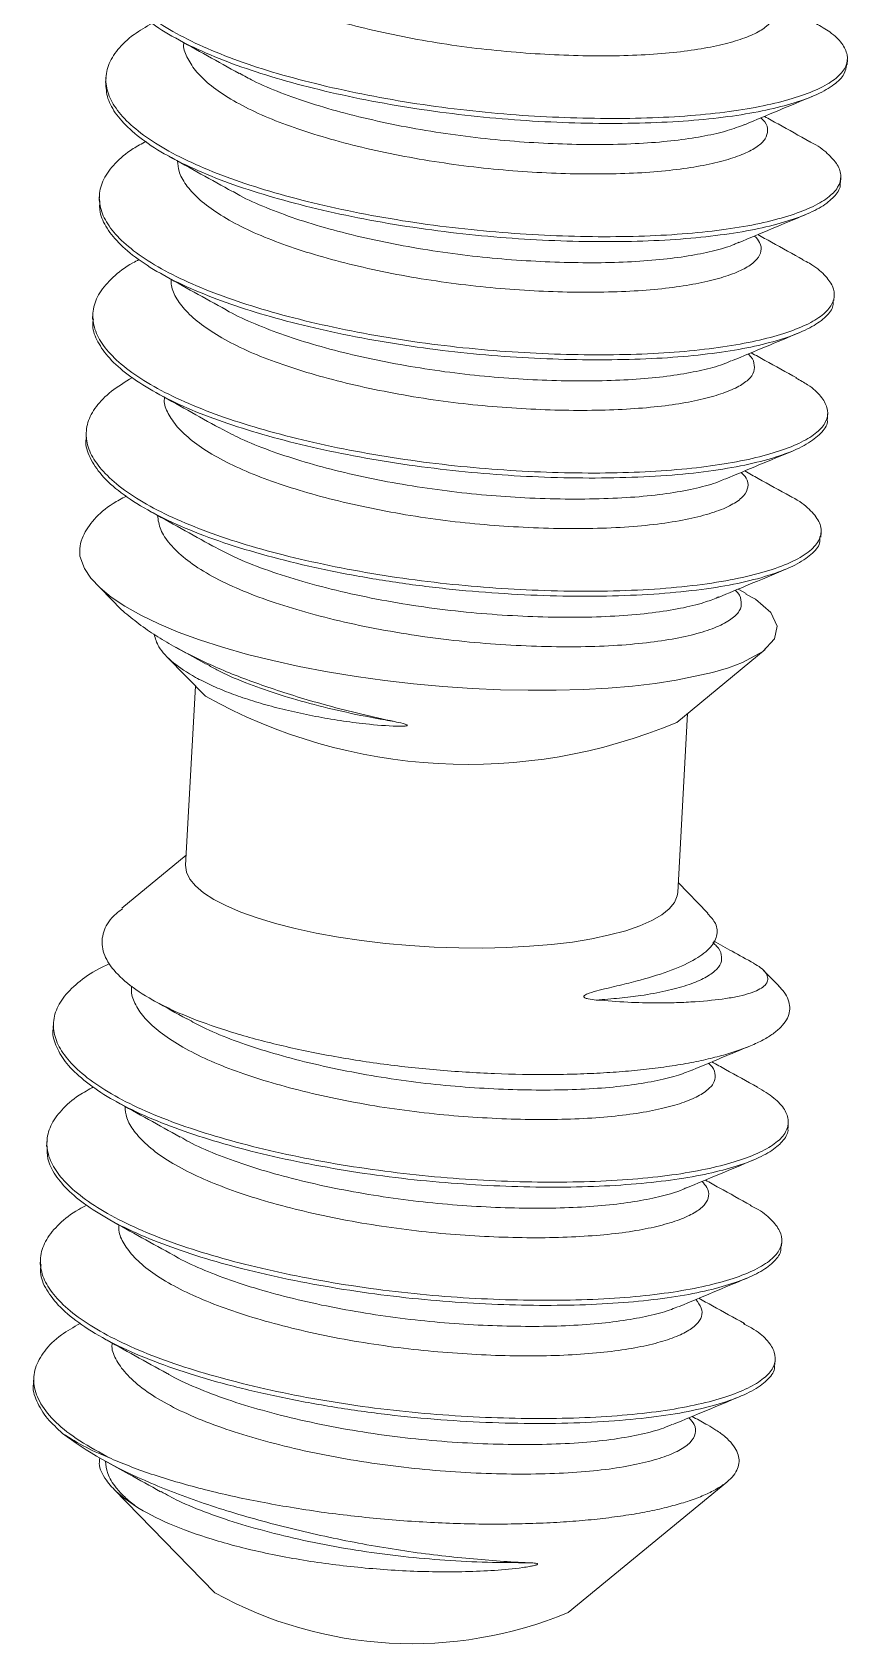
# Model space of a CAD drawing. Header units: millimetres. Extents: x -2.9 to 4.3, y -0.5 to 26.1.
# Drawn here: x -2.92 to 3.7, y -0.45 to 12.63 of the extents above; entities that cross this region are included whole.
import ezdxf

# ---------------------------------------------------------------- set-up
doc = ezdxf.new("R2010")
doc.units = ezdxf.units.MM

msp = doc.modelspace()

# ---------------------------------------------------------------- linework, layer by layer
at = {"color": 7, "linetype": 'Continuous', "lineweight": 15}
for p, q in [((3.691, 12.373), (3.693, 12.413)), ((-2.324, 12.266), (-2.327, 12.225)), ((3.637, 11.413), (3.64, 11.454)), ((-2.378, 11.306), (-2.38, 11.266)), ((2.812, 10.928), (2.803, 10.924)), ((3.584, 10.454), (3.587, 10.494)), ((-2.431, 10.346), (-2.433, 10.306)), ((3.531, 9.494), (3.533, 9.534)), ((-2.484, 9.387), (-2.486, 9.346)), ((3.478, 8.534), (3.48, 8.575)), ((-2.402, 8.152), (-2.253, 7.999)), ((2.65, 8.048), (2.642, 8.045)), ((2.872, 8.075), (2.807, 8.111)), ((-1.758, 7.639), (-1.51, 7.501)), ((2.309, 7.029), (3.027, 7.621)), ((-1.83, 7.563), (-1.517, 7.242)), ((-1.597, 7.324), (-1.678, 5.869)), ((2.316, 5.647), (2.397, 7.102)), ((-1.673, 5.95), (-2.195, 5.52)), ((2.562, 5.48), (2.321, 5.728)), ((3.136, 4.89), (3.013, 5.016)), ((-2.75, 4.588), (-2.752, 4.548)), ((3.212, 3.736), (3.214, 3.776)), ((-2.803, 3.628), (-2.806, 3.588)), ((2.385, 3.25), (2.378, 3.246)), ((3.159, 2.776), (3.161, 2.816)), ((-2.857, 2.669), (-2.859, 2.628)), ((3.105, 1.816), (3.108, 1.857)), ((-2.91, 1.709), (-2.912, 1.669)), ((-2.261, 0.804), (-1.441, -0.039)), ((1.428, -0.198), (2.715, 0.861))]:
    msp.add_line(p, q, dxfattribs=at)
at = {"color": 7, "linetype": 'Continuous', "lineweight": 15, "flags": 128}
for points in [[(2.87, 8.071), (2.948, 8.029), (3.071, 7.923), (3.124, 7.812), (3.103, 7.707), (3.007, 7.606), (2.841, 7.515), (2.728, 7.473), (2.599, 7.434), (2.304, 7.371), (2.132, 7.345), (1.948, 7.324), (1.753, 7.308), (1.548, 7.297), (1.329, 7.291), (1.102, 7.291), (0.877, 7.295), (0.648, 7.305), (0.411, 7.321), (0.173, 7.343), (-0.062, 7.37), (-0.293, 7.402), (-0.527, 7.44), (-0.755, 7.484), (-0.97, 7.531), (-1.176, 7.582), (-1.378, 7.639), (-1.566, 7.699), (-1.738, 7.763), (-1.896, 7.829), (-2.042, 7.9), (-2.171, 7.973), (-2.281, 8.047), (-2.372, 8.123), (-2.446, 8.201), (-2.499, 8.28), (-2.536, 8.379), (-2.536, 8.379)], [(2.316, 5.647), (2.312, 5.621), (2.29, 5.567), (2.247, 5.515), (2.186, 5.466), (2.106, 5.42), (2.008, 5.377), (1.894, 5.338), (1.763, 5.303), (1.619, 5.272), (1.461, 5.246), (1.293, 5.226), (1.114, 5.211), (0.928, 5.201), (0.735, 5.196), (0.539, 5.198), (0.34, 5.205), (0.141, 5.217), (-0.056, 5.235), (-0.25, 5.258), (-0.437, 5.286), (-0.618, 5.318), (-0.789, 5.355), (-0.949, 5.396), (-1.096, 5.441), (-1.229, 5.489), (-1.347, 5.539), (-1.448, 5.592), (-1.532, 5.646), (-1.598, 5.701), (-1.644, 5.757), (-1.671, 5.813), (-1.678, 5.869), (-1.678, 5.869)]]:
    msp.add_lwpolyline(points, dxfattribs=at)
at = {"color": 7, "linetype": 'Continuous', "lineweight": 15}
for centre, radius, start, end in [((0.614, 11.067), 4.379, 240.8824, 292.7699), ((-1.554, 2.931), 2.016, 236.1822, 248.7918), ((0.158, 2.847), 3.299, 241.0096, 292.6427)]:
    msp.add_arc(centre, radius, start, end, dxfattribs=at)
for points, knots in [([(3.437, 12.705), (3.477, 12.682), (3.57, 12.629), (3.655, 12.543), (3.7, 12.449), (3.689, 12.358), (3.623, 12.271), (3.502, 12.19), (3.329, 12.118), (3.111, 12.055), (2.849, 12.003), (2.546, 11.965), (2.206, 11.94), (1.837, 11.931), (1.452, 11.937), (1.055, 11.956), (0.652, 11.992), (0.247, 12.043), (-0.153, 12.111), (-0.536, 12.192), (-0.892, 12.284), (-1.217, 12.386), (-1.508, 12.5), (-1.76, 12.623), (-1.968, 12.753), (-2.124, 12.887), (-2.227, 13.021), (-2.276, 13.154), (-2.271, 13.287), (-2.211, 13.418), (-2.091, 13.542), (-1.984, 13.625), (-1.905, 13.663), (-1.898, 13.666)], [0, 0, 0, 0, 0.025244, 0.058478, 0.091368, 0.124857, 0.158718, 0.192636, 0.22629, 0.259377, 0.292369, 0.325964, 0.359865, 0.393753, 0.42731, 0.460257, 0.493399, 0.527086, 0.561011, 0.594854, 0.628301, 0.66117, 0.694454, 0.728219, 0.762153, 0.795937, 0.829259, 0.862119, 0.895531, 0.929359, 0.963288, 0.996999, 1, 1, 1, 1]), ([(3.688, 12.373), (3.683, 12.346), (3.674, 12.289), (3.591, 12.207), (3.456, 12.128), (3.27, 12.059), (3.039, 11.999), (2.765, 11.951), (2.451, 11.916), (2.102, 11.896), (1.727, 11.891), (1.338, 11.9), (0.94, 11.924), (0.536, 11.964), (0.13, 12.02), (-0.266, 12.092), (-0.642, 12.176), (-0.989, 12.272), (-1.305, 12.377), (-1.585, 12.493), (-1.826, 12.618), (-2.02, 12.75), (-2.162, 12.885), (-2.246, 13.018), (-2.281, 13.118), (-2.27, 13.173), (-2.268, 13.185)], [0, 0, 0, 0, 0.038126, 0.081856, 0.125542, 0.168775, 0.211222, 0.254022, 0.297498, 0.341253, 0.384876, 0.42796, 0.470335, 0.513312, 0.556882, 0.600644, 0.644184, 0.687102, 0.729493, 0.772629, 0.816276, 0.860024, 0.903464, 0.946199, 0.988691, 1, 1, 1, 1]), ([(3.388, 11.745), (3.39, 11.744), (3.455, 11.714), (3.535, 11.65), (3.621, 11.557), (3.649, 11.464), (3.623, 11.373), (3.541, 11.288), (3.405, 11.209), (3.219, 11.14), (2.988, 11.079), (2.714, 11.031), (2.4, 10.997), (2.051, 10.976), (1.676, 10.971), (1.287, 10.981), (0.889, 11.005), (0.485, 11.045), (0.079, 11.101), (-0.317, 11.173), (-0.693, 11.257), (-1.04, 11.353), (-1.356, 11.458), (-1.636, 11.574), (-1.877, 11.699), (-2.071, 11.831), (-2.212, 11.965), (-2.3, 12.099), (-2.334, 12.232), (-2.313, 12.364), (-2.236, 12.493), (-2.116, 12.61), (-2, 12.677), (-1.948, 12.708)], [0, 0, 0, 0, 0.0010873, 0.0347007, 0.0677271, 0.1007534, 0.1343668, 0.1682645, 0.2021277, 0.2356397, 0.2685431, 0.3017196, 0.3354204, 0.3693377, 0.4031518, 0.4365487, 0.4693963, 0.5027101, 0.536484, 0.5704062, 0.6041566, 0.637425, 0.670284, 0.7037219, 0.7375544, 0.7714667, 0.8051391, 0.8382657, 0.8712036, 0.9047519, 0.9386285, 0.9725161, 1, 1, 1, 1]), ([(-1.761, 12.587), (-1.674, 12.538), (-1.5, 12.442), (-1.329, 12.347), (-1.244, 12.299)], [0, 0, 0, 0, 0.500194, 1, 1, 1, 1]), ([(3.634, 11.413), (3.635, 11.408), (3.641, 11.372), (3.6, 11.308), (3.506, 11.224), (3.355, 11.148), (3.156, 11.081), (2.912, 11.024), (2.627, 10.98), (2.302, 10.949), (1.945, 10.933), (1.565, 10.932), (1.173, 10.946), (0.773, 10.974), (0.368, 11.019), (-0.036, 11.079), (-0.428, 11.155), (-0.796, 11.243), (-1.135, 11.341), (-1.441, 11.449), (-1.711, 11.568), (-1.939, 11.695), (-2.119, 11.828), (-2.244, 11.963), (-2.319, 12.095), (-2.324, 12.182), (-2.326, 12.225)], [0, 0, 0, 0, 0.006941, 0.050449, 0.094208, 0.137807, 0.180841, 0.223212, 0.266241, 0.309837, 0.353597, 0.397108, 0.43997, 0.482384, 0.525568, 0.569234, 0.612975, 0.656379, 0.699053, 0.741596, 0.784916, 0.828634, 0.872337, 0.915616, 0.958108, 1, 1, 1, 1]), ([(2.86, 11.883), (2.952, 11.922), (3.137, 11.999), (3.318, 12.075), (3.408, 12.113)], [0, 0, 0, 0, 0.499746, 1, 1, 1, 1]), ([(3.389, 11.745), (3.303, 11.793), (3.181, 11.86), (3.057, 11.93), (3.02, 11.95)], [0, 0, 0, 0, 0.702376, 1, 1, 1, 1]), ([(3.33, 10.785), (3.349, 10.776), (3.427, 10.737), (3.511, 10.665), (3.581, 10.571), (3.594, 10.478), (3.552, 10.389), (3.455, 10.305), (3.304, 10.229), (3.105, 10.162), (2.861, 10.105), (2.576, 10.061), (2.251, 10.03), (1.894, 10.014), (1.514, 10.013), (1.122, 10.027), (0.722, 10.055), (0.317, 10.099), (-0.087, 10.16), (-0.479, 10.236), (-0.847, 10.323), (-1.186, 10.422), (-1.492, 10.53), (-1.762, 10.649), (-1.99, 10.776), (-2.169, 10.909), (-2.295, 11.043), (-2.368, 11.177), (-2.387, 11.31), (-2.351, 11.442), (-2.257, 11.569), (-2.139, 11.672), (-2.035, 11.728), (-1.999, 11.747)], [0, 0, 0, 0, 0.01063, 0.044111, 0.076993, 0.110218, 0.143947, 0.177871, 0.21167, 0.245032, 0.277879, 0.311237, 0.345035, 0.378959, 0.41269, 0.445919, 0.478799, 0.512277, 0.546129, 0.580038, 0.613687, 0.64677, 0.67975, 0.713334, 0.747225, 0.781106, 0.814658, 0.847599, 0.880729, 0.914406, 0.948322, 0.982158, 1, 1, 1, 1]), ([(-1.815, 11.627), (-1.727, 11.579), (-1.553, 11.482), (-1.382, 11.387), (-1.297, 11.34)], [0, 0, 0, 0, 0.500198, 1, 1, 1, 1]), ([(3.577, 10.454), (3.578, 10.44), (3.581, 10.396), (3.526, 10.324), (3.415, 10.242), (3.25, 10.168), (3.038, 10.104), (2.783, 10.05), (2.486, 10.01), (2.151, 9.983), (1.786, 9.972), (1.403, 9.975), (1.008, 9.992), (0.605, 10.025), (0.2, 10.074), (-0.202, 10.14), (-0.588, 10.219), (-0.948, 10.31), (-1.278, 10.41), (-1.574, 10.522), (-1.833, 10.643), (-2.048, 10.773), (-2.213, 10.907), (-2.322, 11.041), (-2.379, 11.16), (-2.376, 11.235), (-2.374, 11.265)], [0, 0, 0, 0, 0.019186, 0.062806, 0.106562, 0.15004, 0.192845, 0.235289, 0.278518, 0.322202, 0.365932, 0.409299, 0.45191, 0.494511, 0.537871, 0.581599, 0.625286, 0.668522, 0.710973, 0.753767, 0.797241, 0.840995, 0.884619, 0.927707, 0.970083, 1, 1, 1, 1]), ([(2.807, 10.924), (2.899, 10.962), (3.084, 11.04), (3.265, 11.115), (3.355, 11.153)], [0, 0, 0, 0, 0.499751, 1, 1, 1, 1]), ([(3.335, 10.786), (3.25, 10.833), (3.128, 10.901), (3.003, 10.97), (2.966, 10.99)], [0, 0, 0, 0, 0.702577, 1, 1, 1, 1]), ([(3.276, 9.825), (3.309, 9.807), (3.398, 9.759), (3.483, 9.678), (3.537, 9.584), (3.535, 9.493), (3.477, 9.405), (3.364, 9.323), (3.199, 9.249), (2.987, 9.185), (2.732, 9.131), (2.435, 9.091), (2.1, 9.064), (1.735, 9.052), (1.352, 9.056), (0.957, 9.073), (0.554, 9.106), (0.149, 9.155), (-0.253, 9.22), (-0.639, 9.299), (-0.999, 9.39), (-1.329, 9.491), (-1.625, 9.602), (-1.884, 9.724), (-2.099, 9.854), (-2.264, 9.987), (-2.374, 10.122), (-2.432, 10.255), (-2.435, 10.387), (-2.384, 10.519), (-2.273, 10.644), (-2.161, 10.734), (-2.073, 10.778), (-2.056, 10.787)], [0, 0, 0, 0, 0.020159, 0.053489, 0.086348, 0.119755, 0.15358, 0.187511, 0.221226, 0.254419, 0.287333, 0.320855, 0.35473, 0.388641, 0.422269, 0.455312, 0.488347, 0.521971, 0.555881, 0.589758, 0.623285, 0.656204, 0.689389, 0.7231, 0.75703, 0.790859, 0.824272, 0.857132, 0.890455, 0.92424, 0.958175, 0.99194, 1, 1, 1, 1]), ([(-1.868, 10.668), (-1.781, 10.619), (-1.607, 10.522), (-1.436, 10.427), (-1.35, 10.38)], [0, 0, 0, 0, 0.5002, 1, 1, 1, 1]), ([(3.528, 9.494), (3.529, 9.49), (3.537, 9.453), (3.492, 9.386), (3.389, 9.297), (3.22, 9.217), (2.998, 9.147), (2.726, 9.09), (2.407, 9.047), (2.046, 9.021), (1.652, 9.011), (1.248, 9.018), (0.841, 9.04), (0.438, 9.078), (0.032, 9.132), (-0.366, 9.201), (-0.746, 9.284), (-1.098, 9.378), (-1.418, 9.481), (-1.705, 9.595), (-1.952, 9.72), (-2.153, 9.851), (-2.303, 9.985), (-2.396, 10.119), (-2.438, 10.226), (-2.429, 10.287), (-2.426, 10.306)], [0, 0, 0, 0, 0.005426, 0.051828, 0.098502, 0.144947, 0.190677, 0.235951, 0.282091, 0.328711, 0.375314, 0.421404, 0.463823, 0.506678, 0.550186, 0.593948, 0.63755, 0.68059, 0.722963, 0.765991, 0.809587, 0.853349, 0.896865, 0.939734, 0.982147, 1, 1, 1, 1]), ([(2.753, 9.964), (2.846, 10.003), (3.03, 10.08), (3.211, 10.155), (3.302, 10.193)], [0, 0, 0, 0, 0.49975, 1, 1, 1, 1]), ([(3.282, 9.826), (3.196, 9.874), (3.075, 9.941), (2.95, 10.01), (2.913, 10.031)], [0, 0, 0, 0, 0.702711, 1, 1, 1, 1]), ([(3.226, 8.866), (3.232, 8.864), (3.304, 8.83), (3.388, 8.761), (3.472, 8.661), (3.489, 8.562), (3.445, 8.467), (3.337, 8.378), (3.169, 8.297), (2.947, 8.228), (2.675, 8.17), (2.356, 8.128), (1.995, 8.101), (1.601, 8.092), (1.197, 8.099), (0.79, 8.121), (0.387, 8.159), (-0.019, 8.212), (-0.417, 8.282), (-0.797, 8.364), (-1.149, 8.458), (-1.469, 8.562), (-1.756, 8.676), (-2.003, 8.8), (-2.204, 8.931), (-2.354, 9.066), (-2.449, 9.2), (-2.492, 9.332), (-2.48, 9.465), (-2.411, 9.595), (-2.292, 9.718), (-2.17, 9.793), (-2.11, 9.829)], [0, 0, 0, 0, 0.002825, 0.038632, 0.073762, 0.109142, 0.145107, 0.181282, 0.217279, 0.252722, 0.287813, 0.323574, 0.359707, 0.395826, 0.431549, 0.464426, 0.497642, 0.531362, 0.56528, 0.599075, 0.632433, 0.665275, 0.698623, 0.732413, 0.766331, 0.800058, 0.833284, 0.866157, 0.899625, 0.93347, 0.967374, 1, 1, 1, 1]), ([(-1.921, 9.708), (-1.834, 9.66), (-1.66, 9.563), (-1.489, 9.468), (-1.403, 9.42)], [0, 0, 0, 0, 0.500201, 1, 1, 1, 1]), ([(3.47, 8.535), (3.471, 8.518), (3.472, 8.468), (3.406, 8.391), (3.277, 8.305), (3.086, 8.229), (2.845, 8.163), (2.554, 8.112), (2.217, 8.075), (1.842, 8.055), (1.44, 8.052), (1.022, 8.066), (0.594, 8.096), (0.161, 8.145), (-0.268, 8.212), (-0.682, 8.296), (-1.066, 8.393), (-1.416, 8.501), (-1.727, 8.622), (-1.995, 8.753), (-2.21, 8.893), (-2.368, 9.036), (-2.459, 9.179), (-2.496, 9.282), (-2.484, 9.337), (-2.482, 9.346)], [0, 0, 0, 0, 0.023459, 0.070029, 0.116676, 0.162901, 0.208255, 0.253872, 0.300259, 0.346935, 0.393398, 0.439163, 0.484424, 0.530542, 0.577156, 0.62377, 0.669888, 0.715149, 0.760913, 0.807377, 0.854052, 0.90044, 0.946057, 0.991411, 1, 1, 1, 1]), ([(2.7, 9.004), (2.792, 9.043), (2.977, 9.12), (3.158, 9.196), (3.248, 9.233)], [0, 0, 0, 0, 0.499756, 1, 1, 1, 1]), ([(3.228, 8.867), (3.143, 8.914), (3.021, 8.981), (2.897, 9.051), (2.86, 9.071)], [0, 0, 0, 0, 0.70328, 1, 1, 1, 1]), ([(-2.536, 8.379), (-2.537, 8.406), (-2.538, 8.461), (-2.507, 8.562), (-2.427, 8.679), (-2.306, 8.789), (-2.196, 8.847), (-2.159, 8.867)], [0, 0, 0, 0, 0.155643, 0.312652, 0.587176, 0.86125, 1, 1, 1, 1]), ([(-1.975, 8.748), (-1.888, 8.7), (-1.713, 8.603), (-1.542, 8.508), (-1.457, 8.46)], [0, 0, 0, 0, 0.500205, 1, 1, 1, 1]), ([(2.646, 8.044), (2.727, 8.078), (2.911, 8.155), (3.093, 8.231), (3.195, 8.274)], [0, 0, 0, 0, 0.437614, 1, 1, 1, 1]), ([(-2.252, 7.999), (-2.248, 7.994), (-2.213, 7.955), (-2.126, 7.881), (-1.996, 7.783), (-1.852, 7.691), (-1.699, 7.605), (-1.53, 7.521), (-1.349, 7.441), (-1.159, 7.367), (-0.958, 7.297), (-0.747, 7.229), (-0.512, 7.162), (-0.257, 7.096), (-0.075, 7.056), (0.017, 7.036)], [0, 0, 0, 0, 0.012859, 0.100643, 0.188426, 0.26542, 0.342414, 0.421675, 0.500935, 0.577475, 0.654, 0.733142, 0.812285, 0.905529, 1, 1, 1, 1]), ([(0.017, 7.036), (0.041, 7.031), (0.07, 7.025), (0.102, 7.016), (0.112, 7.012), (0.117, 7.009), (0.119, 7.008), (0.12, 7.006), (0.12, 7.005), (0.119, 7.003), (0.113, 7.001), (0.088, 6.998), (-0.025, 6.999), (-0.202, 7.014), (-0.424, 7.043), (-0.626, 7.078), (-0.821, 7.119), (-1.005, 7.165), (-1.175, 7.216), (-1.331, 7.271), (-1.473, 7.331), (-1.633, 7.411), (-1.787, 7.514), (-1.902, 7.633), (-1.924, 7.711), (-1.934, 7.745)], [0, 0, 0, 0, 0.021104, 0.02636, 0.029789, 0.031027, 0.032275, 0.033023, 0.033774, 0.034635, 0.03606, 0.040386, 0.060086, 0.138231, 0.202787, 0.267333, 0.333852, 0.400367, 0.464989, 0.52961, 0.596499, 0.663386, 0.781455, 0.903008, 1, 1, 1, 1]), ([(-2.191, 5.515), (-2.216, 5.497), (-2.294, 5.438), (-2.34, 5.35), (-2.359, 5.26), (-2.352, 5.167), (-2.297, 5.051), (-2.161, 4.91), (-1.989, 4.796), (-1.817, 4.707), (-1.625, 4.622), (-1.348, 4.523), (-0.97, 4.418), (-0.62, 4.342), (-0.327, 4.291), (-0.1, 4.257), (0.129, 4.229), (0.361, 4.206), (0.596, 4.189), (0.905, 4.173), (1.21, 4.168), (1.501, 4.173), (1.715, 4.183), (1.919, 4.197), (2.113, 4.218), (2.297, 4.243), (2.468, 4.274), (2.621, 4.309), (2.759, 4.348), (2.882, 4.391), (2.988, 4.438), (3.075, 4.488), (3.143, 4.542), (3.193, 4.598), (3.221, 4.656), (3.229, 4.716), (3.216, 4.777), (3.186, 4.835), (3.151, 4.872), (3.135, 4.889)], [0, 0, 0, 0, 0.019326, 0.06101, 0.082477, 0.103943, 0.145622, 0.188443, 0.231269, 0.25332, 0.275371, 0.318316, 0.362473, 0.406093, 0.428538, 0.450982, 0.473104, 0.495226, 0.517988, 0.54075, 0.585179, 0.608027, 0.630875, 0.653628, 0.676381, 0.699795, 0.723208, 0.745958, 0.768709, 0.792089, 0.815469, 0.838743, 0.862016, 0.885959, 0.909902, 0.933286, 0.956669, 0.980718, 1, 1, 1, 1]), ([(1.654, 4.775), (1.632, 4.777), (1.606, 4.78), (1.575, 4.788), (1.564, 4.792), (1.558, 4.796), (1.555, 4.799), (1.554, 4.801), (1.554, 4.804), (1.555, 4.807), (1.562, 4.815), (1.596, 4.832), (1.687, 4.857), (1.824, 4.889), (2.026, 4.939), (2.248, 5.006), (2.448, 5.094), (2.583, 5.191), (2.642, 5.292), (2.638, 5.389), (2.584, 5.45), (2.559, 5.477)], [0, 0, 0, 0, 0.0230988, 0.0285556, 0.0329159, 0.0346644, 0.0355733, 0.036491, 0.0372809, 0.0384572, 0.040764, 0.0495841, 0.0845054, 0.1540941, 0.2240034, 0.358475, 0.4969366, 0.6295374, 0.7662267, 0.8948802, 1, 1, 1, 1]), ([(2.933, 5.074), (2.875, 5.106), (2.767, 5.165), (2.658, 5.226), (2.608, 5.254)], [0, 0, 0, 0, 0.540948, 1, 1, 1, 1]), ([(2.962, 4.067), (3.01, 4.038), (3.108, 3.979), (3.19, 3.886), (3.223, 3.793), (3.201, 3.702), (3.123, 3.616), (2.991, 3.537), (2.808, 3.467), (2.581, 3.406), (2.31, 3.357), (1.998, 3.321), (1.652, 3.3), (1.279, 3.294), (0.891, 3.302), (0.493, 3.325), (0.089, 3.364), (-0.317, 3.419), (-0.714, 3.489), (-1.092, 3.573), (-1.441, 3.668), (-1.759, 3.772), (-2.043, 3.887), (-2.287, 4.012), (-2.484, 4.143), (-2.629, 4.278), (-2.721, 4.412), (-2.759, 4.544), (-2.742, 4.677), (-2.67, 4.807), (-2.54, 4.93), (-2.413, 5.018), (-2.315, 5.061), (-2.295, 5.07)], [0, 0, 0, 0, 0.031814, 0.064481, 0.097047, 0.130209, 0.163674, 0.197128, 0.230258, 0.262786, 0.2955, 0.328753, 0.362242, 0.395653, 0.428674, 0.461124, 0.493977, 0.527307, 0.560807, 0.59416, 0.627058, 0.659497, 0.692477, 0.72587, 0.759365, 0.792645, 0.825409, 0.857902, 0.890996, 0.924437, 0.957913, 0.991107, 1, 1, 1, 1]), ([(2.932, 5.073), (2.953, 5.061), (2.994, 5.037), (3.031, 4.999), (3.05, 4.96), (3.047, 4.922), (3.021, 4.887), (2.973, 4.857), (2.906, 4.83), (2.818, 4.806), (2.679, 4.781), (2.508, 4.763), (2.31, 4.753), (2.129, 4.75), (1.913, 4.755), (1.74, 4.769), (1.654, 4.775)], [0, 0, 0, 0, 0.063367, 0.130182, 0.196997, 0.265902, 0.3348, 0.39862, 0.46244, 0.528355, 0.59427, 0.714627, 0.776648, 0.838656, 0.918696, 1, 1, 1, 1]), ([(-1.935, 4.769), (-1.932, 4.767), (-1.842, 4.718), (-1.754, 4.669), (-1.668, 4.621)], [0, 0, 0, 0, 0.032778, 1, 1, 1, 1]), ([(3.21, 3.736), (3.21, 3.733), (3.217, 3.699), (3.179, 3.637), (3.09, 3.552), (2.942, 3.476), (2.746, 3.408), (2.506, 3.35), (2.224, 3.305), (1.901, 3.273), (1.546, 3.256), (1.168, 3.254), (0.777, 3.267), (0.377, 3.294), (-0.028, 3.337), (-0.433, 3.397), (-0.826, 3.471), (-1.196, 3.558), (-1.537, 3.656), (-1.845, 3.763), (-2.118, 3.881), (-2.35, 4.008), (-2.532, 4.141), (-2.664, 4.275), (-2.735, 4.408), (-2.763, 4.5), (-2.752, 4.545), (-2.751, 4.548)], [0, 0, 0, 0, 0.003768, 0.047242, 0.090997, 0.134621, 0.17771, 0.220086, 0.263059, 0.306627, 0.35039, 0.393932, 0.436855, 0.479244, 0.522378, 0.566022, 0.609772, 0.653215, 0.695955, 0.738444, 0.78172, 0.825422, 0.86914, 0.912465, 0.955012, 0.997681, 1, 1, 1, 1]), ([(2.434, 4.206), (2.526, 4.244), (2.685, 4.311), (2.841, 4.376), (2.906, 4.403)], [0, 0, 0, 0, 0.581602, 1, 1, 1, 1]), ([(2.963, 4.068), (2.877, 4.115), (2.755, 4.183), (2.631, 4.252), (2.594, 4.273)], [0, 0, 0, 0, 0.703378, 1, 1, 1, 1]), ([(2.905, 3.108), (2.92, 3.1), (2.995, 3.063), (3.078, 2.994), (3.153, 2.9), (3.169, 2.807), (3.132, 2.718), (3.038, 2.633), (2.891, 2.556), (2.695, 2.489), (2.455, 2.431), (2.173, 2.386), (1.85, 2.354), (1.495, 2.337), (1.117, 2.335), (0.726, 2.347), (0.326, 2.374), (-0.079, 2.418), (-0.484, 2.477), (-0.876, 2.552), (-1.247, 2.639), (-1.588, 2.736), (-1.896, 2.844), (-2.169, 2.962), (-2.401, 3.089), (-2.584, 3.222), (-2.714, 3.356), (-2.79, 3.489), (-2.813, 3.622), (-2.781, 3.754), (-2.691, 3.882), (-2.573, 3.989), (-2.465, 4.047), (-2.425, 4.07)], [0, 0, 0, 0, 0.008182, 0.041698, 0.074605, 0.107779, 0.141479, 0.175397, 0.209214, 0.242615, 0.275464, 0.308775, 0.342549, 0.376472, 0.410226, 0.443498, 0.476357, 0.509793, 0.543626, 0.577539, 0.611215, 0.644347, 0.677283, 0.710829, 0.744706, 0.778596, 0.81218, 0.845161, 0.878237, 0.911881, 0.945787, 0.979638, 1, 1, 1, 1]), ([(-2.241, 3.95), (-2.153, 3.901), (-1.979, 3.805), (-1.808, 3.71), (-1.723, 3.662)], [0, 0, 0, 0, 0.5002003, 1, 1, 1, 1]), ([(3.152, 2.776), (3.153, 2.765), (3.157, 2.722), (3.106, 2.653), (3, 2.57), (2.838, 2.496), (2.63, 2.431), (2.377, 2.376), (2.083, 2.335), (1.751, 2.307), (1.388, 2.294), (1.005, 2.296), (0.611, 2.313), (0.209, 2.345), (-0.196, 2.393), (-0.598, 2.457), (-0.986, 2.535), (-1.348, 2.625), (-1.681, 2.725), (-1.979, 2.836), (-2.241, 2.957), (-2.46, 3.086), (-2.628, 3.219), (-2.742, 3.353), (-2.803, 3.476), (-2.802, 3.554), (-2.801, 3.588)], [0, 0, 0, 0, 0.015996, 0.059591, 0.10335, 0.146863, 0.18973, 0.232141, 0.275321, 0.318985, 0.362726, 0.406133, 0.448812, 0.49135, 0.534667, 0.578383, 0.622087, 0.66537, 0.707865, 0.750595, 0.794032, 0.83778, 0.881428, 0.924569, 0.96696, 1, 1, 1, 1]), ([(2.381, 3.246), (2.473, 3.285), (2.658, 3.362), (2.838, 3.437), (2.928, 3.475)], [0, 0, 0, 0, 0.49973, 1, 1, 1, 1]), ([(2.91, 3.108), (2.824, 3.156), (2.702, 3.223), (2.578, 3.292), (2.541, 3.313)], [0, 0, 0, 0, 0.702671, 1, 1, 1, 1]), ([(2.851, 2.147), (2.88, 2.132), (2.966, 2.086), (3.052, 2.008), (3.109, 1.914), (3.111, 1.822), (3.057, 1.734), (2.948, 1.651), (2.787, 1.577), (2.579, 1.512), (2.326, 1.457), (2.032, 1.416), (1.7, 1.388), (1.337, 1.375), (0.954, 1.377), (0.56, 1.394), (0.158, 1.425), (-0.247, 1.473), (-0.649, 1.537), (-1.037, 1.616), (-1.399, 1.706), (-1.732, 1.806), (-2.03, 1.916), (-2.292, 2.037), (-2.511, 2.166), (-2.679, 2.3), (-2.794, 2.434), (-2.855, 2.567), (-2.862, 2.7), (-2.815, 2.832), (-2.709, 2.958), (-2.595, 3.051), (-2.502, 3.098), (-2.48, 3.109)], [0, 0, 0, 0, 0.017576, 0.05095, 0.083808, 0.117172, 0.150978, 0.184913, 0.218656, 0.251898, 0.284786, 0.318271, 0.352131, 0.386051, 0.419712, 0.452809, 0.485795, 0.519386, 0.553287, 0.587178, 0.620742, 0.653697, 0.686833, 0.720516, 0.754442, 0.788289, 0.821744, 0.854617, 0.887896, 0.921658, 0.955594, 0.989383, 1, 1, 1, 1]), ([(-2.294, 2.99), (-2.206, 2.941), (-2.032, 2.844), (-1.86, 2.749), (-1.775, 2.702)], [0, 0, 0, 0, 0.500211, 1, 1, 1, 1]), ([(3.1, 1.816), (3.101, 1.809), (3.108, 1.768), (3.057, 1.697), (2.946, 1.609), (2.77, 1.53), (2.542, 1.462), (2.265, 1.406), (1.94, 1.366), (1.575, 1.341), (1.178, 1.333), (0.764, 1.343), (0.338, 1.368), (-0.094, 1.412), (-0.525, 1.475), (-0.944, 1.554), (-1.338, 1.648), (-1.697, 1.753), (-2.019, 1.87), (-2.3, 1.999), (-2.53, 2.137), (-2.704, 2.279), (-2.813, 2.422), (-2.863, 2.539), (-2.854, 2.606), (-2.851, 2.628)], [0, 0, 0, 0, 0.0109, 0.057363, 0.104039, 0.150427, 0.196044, 0.241398, 0.287623, 0.33427, 0.38084, 0.42684, 0.472058, 0.517959, 0.564487, 0.611151, 0.657451, 0.702912, 0.748407, 0.794728, 0.841396, 0.887911, 0.933782, 0.979005, 1, 1, 1, 1]), ([(2.328, 2.286), (2.42, 2.325), (2.605, 2.402), (2.786, 2.478), (2.876, 2.516)], [0, 0, 0, 0, 0.499754, 1, 1, 1, 1]), ([(2.857, 2.148), (2.771, 2.196), (2.649, 2.263), (2.524, 2.333), (2.487, 2.353)], [0, 0, 0, 0, 0.703268, 1, 1, 1, 1]), ([(-2.283, 1.051), (-2.372, 1.099), (-2.55, 1.194), (-2.738, 1.344), (-2.863, 1.495), (-2.917, 1.643), (-2.907, 1.787), (-2.831, 1.925), (-2.71, 2.048), (-2.588, 2.118), (-2.535, 2.149)], [0, 0, 0, 0, 0.1330734, 0.2659368, 0.397024, 0.5260936, 0.650556, 0.7765161, 0.9026372, 1, 1, 1, 1]), ([(-2.347, 2.03), (-2.26, 1.982), (-2.085, 1.885), (-1.915, 1.79), (-1.829, 1.743)], [0, 0, 0, 0, 0.5002, 1, 1, 1, 1]), ([(-2.676, 1.256), (-2.72, 1.296), (-2.815, 1.383), (-2.891, 1.518), (-2.924, 1.616), (-2.911, 1.665), (-2.91, 1.668)], [0, 0, 0, 0, 0.293206, 0.634923, 0.976374, 1, 1, 1, 1]), ([(2.275, 1.327), (2.367, 1.365), (2.552, 1.443), (2.732, 1.518), (2.822, 1.556)], [0, 0, 0, 0, 0.499731, 1, 1, 1, 1]), ([(-2.283, 1.051), (-2.228, 1.028), (-2.119, 0.982), (-1.933, 0.917), (-1.733, 0.855), (-1.52, 0.798), (-1.299, 0.745), (-1.068, 0.698), (-0.828, 0.655), (-0.583, 0.617), (-0.338, 0.586), (-0.093, 0.561), (0.155, 0.541), (0.402, 0.528), (0.643, 0.52), (0.88, 0.518), (1.112, 0.523), (1.334, 0.532), (1.542, 0.547), (1.737, 0.568), (1.921, 0.593), (2.091, 0.624), (2.245, 0.659), (2.382, 0.698), (2.504, 0.741), (2.605, 0.788), (2.687, 0.837), (2.749, 0.888), (2.791, 0.942), (2.814, 0.998), (2.816, 1.054), (2.799, 1.111), (2.762, 1.169), (2.705, 1.227), (2.637, 1.279), (2.582, 1.31), (2.558, 1.324)], [0, 0, 0, 0, 0.030478, 0.060957, 0.092326, 0.123694, 0.153988, 0.184282, 0.215496, 0.246709, 0.276387, 0.306065, 0.336605, 0.367145, 0.396829, 0.426512, 0.457106, 0.4877, 0.516627, 0.545554, 0.575325, 0.605095, 0.633974, 0.662852, 0.692599, 0.722346, 0.750717, 0.779087, 0.808301, 0.837514, 0.865591, 0.893668, 0.922571, 0.951472, 0.979286, 1, 1, 1, 1]), ([(2.558, 1.324), (2.554, 1.327), (2.513, 1.35), (2.471, 1.373), (2.434, 1.393)], [0, 0, 0, 0, 0.107628, 1, 1, 1, 1]), ([(1.105, 0.206), (0.956, 0.212), (0.797, 0.223), (0.459, 0.255), (0.28, 0.275), (-0.079, 0.328), (-0.264, 0.361), (-0.629, 0.436), (-0.809, 0.478), (-1.161, 0.572), (-1.335, 0.623), (-1.66, 0.732), (-1.814, 0.789), (-2.249, 0.976), (-2.491, 1.112), (-2.676, 1.256)], [0, 0, 0, 0, 0.125, 0.125, 0.25, 0.25, 0.375, 0.375, 0.5, 0.5, 0.625, 0.625, 0.75, 0.75, 1, 1, 1, 1]), ([(-2.374, 1.057), (-2.376, 1.042), (-2.386, 0.982), (-2.334, 0.886), (-2.235, 0.769), (-2.135, 0.7), (-2.084, 0.665)], [0, 0, 0, 0, 0.120745, 0.460303, 0.727481, 1, 1, 1, 1]), ([(-2.335, 1.034), (-2.269, 0.998), (-2.116, 0.913), (-1.967, 0.83), (-1.881, 0.782)], [0, 0, 0, 0, 0.428801, 1, 1, 1, 1]), ([(-2.084, 0.665), (-2.006, 0.615), (-1.913, 0.567), (-1.704, 0.476), (-1.589, 0.435), (-1.336, 0.357), (-1.199, 0.321), (-0.912, 0.259), (-0.762, 0.231), (-0.448, 0.185), (-0.29, 0.168), (0.031, 0.142), (0.195, 0.134), (0.516, 0.13), (0.675, 0.133), (0.906, 0.149), (0.982, 0.156), (1.077, 0.169), (1.096, 0.172), (1.125, 0.177), (1.134, 0.179), (1.154, 0.183), (1.164, 0.186), (1.178, 0.191), (1.181, 0.195), (1.178, 0.198), (1.175, 0.199), (1.166, 0.201), (1.159, 0.202), (1.137, 0.204), (1.122, 0.205), (1.105, 0.206)], [0, 0, 0, 0, 0.125, 0.125, 0.25, 0.25, 0.375, 0.375, 0.5, 0.5, 0.625, 0.625, 0.75, 0.75, 0.875, 0.875, 0.9375, 0.9375, 0.953125, 0.953125, 0.960938, 0.960938, 0.96875, 0.96875, 0.972656, 0.972656, 0.976563, 0.976563, 0.984375, 0.984375, 1, 1, 1, 1])]:
    msp.add_open_spline(points, degree=3, knots=knots, dxfattribs=at)
at = {"color": 8, "linetype": 'Continuous', "lineweight": 15}
for points, knots in [([(3.047, 12.899), (3.052, 12.894), (3.084, 12.866), (3.102, 12.814), (3.097, 12.746), (3.044, 12.681), (2.948, 12.621), (2.811, 12.568), (2.637, 12.522), (2.429, 12.485), (2.188, 12.458), (1.918, 12.443), (1.625, 12.44), (1.319, 12.449), (1.004, 12.469), (0.683, 12.501), (0.361, 12.546), (0.043, 12.604), (-0.262, 12.673), (-0.544, 12.751), (-0.803, 12.836), (-1.034, 12.93), (-1.235, 13.033), (-1.399, 13.141), (-1.524, 13.252), (-1.603, 13.363), (-1.64, 13.447), (-1.636, 13.495), (-1.635, 13.506)], [0, 0, 0, 0, 0.008337, 0.048396, 0.089186, 0.130431, 0.171745, 0.212737, 0.253036, 0.293219, 0.334138, 0.375431, 0.416709, 0.457583, 0.49771, 0.538076, 0.579108, 0.620431, 0.661654, 0.702392, 0.742425, 0.782965, 0.824091, 0.865426, 0.906577, 0.947163, 0.987184, 1, 1, 1, 1]), ([(2.992, 11.939), (3.003, 11.927), (3.038, 11.893), (3.052, 11.835), (3.033, 11.768), (2.968, 11.704), (2.86, 11.646), (2.712, 11.594), (2.529, 11.551), (2.311, 11.517), (2.061, 11.493), (1.784, 11.482), (1.486, 11.482), (1.177, 11.494), (0.86, 11.517), (0.539, 11.553), (0.217, 11.602), (-0.098, 11.663), (-0.397, 11.735), (-0.673, 11.815), (-0.924, 11.902), (-1.147, 11.999), (-1.338, 12.103), (-1.492, 12.212), (-1.605, 12.323), (-1.671, 12.434), (-1.699, 12.509), (-1.693, 12.547), (-1.692, 12.548)], [0, 0, 0, 0, 0.019305, 0.059528, 0.100467, 0.141754, 0.182999, 0.223815, 0.263887, 0.304293, 0.345339, 0.386651, 0.427835, 0.468511, 0.508515, 0.549088, 0.590224, 0.631541, 0.672648, 0.713166, 0.753184, 0.793909, 0.835117, 0.876422, 0.917433, 0.957778, 0.997893, 1, 1, 1, 1]), ([(2.859, 11.884), (2.815, 11.867), (2.725, 11.833), (2.541, 11.79), (2.325, 11.756), (2.075, 11.733), (1.797, 11.721), (1.5, 11.721), (1.19, 11.733), (0.874, 11.756), (0.552, 11.792), (0.23, 11.841), (-0.085, 11.902), (-0.384, 11.974), (-0.66, 12.054), (-0.91, 12.142), (-1.106, 12.224), (-1.203, 12.28), (-1.24, 12.3)], [0, 0, 0, 0, 0.061578, 0.12485, 0.188649, 0.253459, 0.318688, 0.383717, 0.447941, 0.511105, 0.575169, 0.640121, 0.705358, 0.770265, 0.834241, 0.897427, 0.96173, 1, 1, 1, 1]), ([(2.94, 10.979), (2.956, 10.962), (2.992, 10.92), (2.998, 10.856), (2.966, 10.789), (2.888, 10.727), (2.769, 10.671), (2.611, 10.622), (2.417, 10.58), (2.191, 10.549), (1.932, 10.529), (1.648, 10.521), (1.347, 10.524), (1.035, 10.539), (0.717, 10.566), (0.394, 10.606), (0.073, 10.658), (-0.238, 10.723), (-0.531, 10.797), (-0.8, 10.879), (-1.043, 10.969), (-1.258, 11.068), (-1.439, 11.174), (-1.581, 11.284), (-1.68, 11.395), (-1.737, 11.496), (-1.741, 11.56), (-1.743, 11.587)], [0, 0, 0, 0, 0.030817, 0.071293, 0.112384, 0.153714, 0.194891, 0.235533, 0.275547, 0.316185, 0.357361, 0.398691, 0.439785, 0.480264, 0.520318, 0.561103, 0.602344, 0.643657, 0.68465, 0.724951, 0.765127, 0.806042, 0.847331, 0.888608, 0.929483, 0.969611, 1, 1, 1, 1]), ([(2.803, 10.924), (2.794, 10.92), (2.746, 10.896), (2.622, 10.861), (2.431, 10.819), (2.204, 10.789), (1.946, 10.768), (1.662, 10.76), (1.36, 10.764), (1.048, 10.779), (0.73, 10.805), (0.408, 10.845), (0.087, 10.898), (-0.225, 10.962), (-0.517, 11.036), (-0.787, 11.118), (-1.028, 11.209), (-1.198, 11.283), (-1.275, 11.329), (-1.293, 11.34)], [0, 0, 0, 0, 0.01525, 0.079416, 0.142591, 0.206751, 0.271759, 0.337011, 0.401891, 0.465801, 0.529039, 0.59343, 0.658542, 0.723766, 0.788487, 0.852115, 0.915546, 0.980142, 1, 1, 1, 1]), ([(2.889, 10.02), (2.89, 10.019), (2.92, 9.995), (2.939, 9.946), (2.942, 9.877), (2.895, 9.811), (2.806, 9.751), (2.674, 9.696), (2.506, 9.649), (2.303, 9.611), (2.067, 9.583), (1.801, 9.566), (1.511, 9.561), (1.206, 9.568), (0.892, 9.586), (0.573, 9.616), (0.25, 9.659), (-0.069, 9.716), (-0.376, 9.783), (-0.662, 9.86), (-0.924, 9.944), (-1.16, 10.036), (-1.366, 10.138), (-1.536, 10.245), (-1.667, 10.356), (-1.753, 10.467), (-1.797, 10.557), (-1.795, 10.61), (-1.794, 10.627)], [0, 0, 0, 0, 0.002569, 0.04258, 0.08326, 0.124452, 0.165772, 0.20683, 0.247249, 0.287326, 0.328147, 0.3694, 0.410696, 0.451648, 0.491883, 0.532109, 0.573055, 0.614349, 0.655604, 0.696432, 0.736516, 0.776925, 0.817978, 0.859297, 0.900493, 0.94118, 0.981193, 1, 1, 1, 1]), ([(2.748, 9.965), (2.727, 9.955), (2.664, 9.927), (2.518, 9.889), (2.317, 9.85), (2.081, 9.822), (1.814, 9.805), (1.525, 9.8), (1.22, 9.807), (0.906, 9.825), (0.586, 9.855), (0.263, 9.899), (-0.056, 9.955), (-0.363, 10.022), (-0.649, 10.099), (-0.912, 10.183), (-1.144, 10.276), (-1.291, 10.343), (-1.349, 10.379), (-1.35, 10.38)], [0, 0, 0, 0, 0.03351, 0.097329, 0.16061, 0.225065, 0.290201, 0.355406, 0.420067, 0.483598, 0.547113, 0.611763, 0.676966, 0.742106, 0.806572, 0.869862, 0.933667, 0.998487, 1, 1, 1, 1]), ([(2.832, 9.059), (2.847, 9.044), (2.885, 9.004), (2.892, 8.939), (2.859, 8.868), (2.773, 8.802), (2.64, 8.742), (2.463, 8.692), (2.247, 8.65), (1.994, 8.621), (1.706, 8.604), (1.394, 8.601), (1.072, 8.612), (0.749, 8.633), (0.428, 8.667), (0.106, 8.714), (-0.211, 8.774), (-0.512, 8.844), (-0.792, 8.923), (-1.047, 9.009), (-1.274, 9.104), (-1.471, 9.208), (-1.631, 9.316), (-1.75, 9.427), (-1.823, 9.538), (-1.856, 9.618), (-1.85, 9.661), (-1.85, 9.668)], [0, 0, 0, 0, 0.026446, 0.069563, 0.113396, 0.157486, 0.201358, 0.244553, 0.287317, 0.3309, 0.374938, 0.418961, 0.462497, 0.502564, 0.543043, 0.584141, 0.62548, 0.666668, 0.707322, 0.747345, 0.787988, 0.82917, 0.870509, 0.911614, 0.952107, 0.992168, 1, 1, 1, 1]), ([(2.694, 9.005), (2.678, 8.997), (2.621, 8.97), (2.475, 8.931), (2.261, 8.889), (2.007, 8.86), (1.72, 8.844), (1.407, 8.841), (1.086, 8.851), (0.763, 8.873), (0.442, 8.907), (0.119, 8.954), (-0.197, 9.013), (-0.499, 9.083), (-0.779, 9.162), (-1.033, 9.249), (-1.244, 9.335), (-1.353, 9.395), (-1.4, 9.421)], [0, 0, 0, 0, 0.025717, 0.09391, 0.161423, 0.230229, 0.299754, 0.369253, 0.437985, 0.50124, 0.565146, 0.630028, 0.695291, 0.760315, 0.824498, 0.887683, 0.951847, 1, 1, 1, 1]), ([(2.783, 8.101), (2.784, 8.101), (2.815, 8.075), (2.834, 8.024), (2.834, 7.951), (2.778, 7.882), (2.673, 7.818), (2.523, 7.762), (2.33, 7.714), (2.1, 7.678), (1.832, 7.653), (1.534, 7.642), (1.214, 7.644), (0.882, 7.66), (0.541, 7.688), (0.198, 7.732), (-0.144, 7.79), (-0.472, 7.861), (-0.778, 7.943), (-1.056, 8.033), (-1.303, 8.133), (-1.516, 8.242), (-1.687, 8.358), (-1.811, 8.477), (-1.889, 8.595), (-1.901, 8.672), (-1.906, 8.71)], [0, 0, 0, 0, 0.001254, 0.043901, 0.087289, 0.131217, 0.175217, 0.218817, 0.261594, 0.30462, 0.348375, 0.392402, 0.436228, 0.479393, 0.522082, 0.565582, 0.609551, 0.65352, 0.69702, 0.739708, 0.782873, 0.8267, 0.870727, 0.914482, 0.957508, 1, 1, 1, 1]), ([(2.642, 8.045), (2.606, 8.03), (2.523, 7.997), (2.343, 7.954), (2.113, 7.917), (1.845, 7.893), (1.547, 7.881), (1.227, 7.884), (0.895, 7.899), (0.555, 7.927), (0.211, 7.971), (-0.131, 8.029), (-0.459, 8.1), (-0.765, 8.182), (-1.042, 8.272), (-1.276, 8.365), (-1.399, 8.432), (-1.454, 8.461)], [0, 0, 0, 0, 0.052428, 0.120061, 0.188089, 0.257269, 0.32688, 0.396173, 0.46442, 0.531915, 0.600691, 0.67021, 0.739729, 0.808506, 0.876, 0.944248, 1, 1, 1, 1]), ([(0.017, 7.036), (-0.008, 7.04), (-0.141, 7.063), (-0.375, 7.109), (-0.672, 7.182), (-0.947, 7.262), (-1.2, 7.353), (-1.389, 7.433), (-1.478, 7.486), (-1.505, 7.502)], [0, 0, 0, 0, 0.042112, 0.218328, 0.393518, 0.566071, 0.736867, 0.922451, 1, 1, 1, 1]), ([(2.6, 5.241), (2.611, 5.231), (2.651, 5.199), (2.676, 5.142), (2.673, 5.073), (2.623, 5.008), (2.531, 4.948), (2.396, 4.894), (2.225, 4.847), (2.038, 4.813), (1.846, 4.789), (1.718, 4.78), (1.654, 4.775)], [0, 0, 0, 0, 0.045945, 0.156565, 0.269139, 0.383046, 0.497223, 0.61059, 0.722113, 0.832998, 0.916122, 1, 1, 1, 1]), ([(2.567, 4.261), (2.577, 4.252), (2.611, 4.219), (2.626, 4.162), (2.611, 4.095), (2.548, 4.031), (2.443, 3.972), (2.299, 3.92), (2.118, 3.876), (1.902, 3.841), (1.655, 3.817), (1.379, 3.804), (1.083, 3.804), (0.774, 3.815), (0.458, 3.837), (0.137, 3.872), (-0.185, 3.92), (-0.501, 3.981), (-0.802, 4.052), (-1.079, 4.131), (-1.332, 4.218), (-1.557, 4.314), (-1.751, 4.418), (-1.908, 4.527), (-2.024, 4.638), (-2.094, 4.748), (-2.124, 4.832), (-2.116, 4.878), (-2.115, 4.888)], [0, 0, 0, 0, 0.016309, 0.056216, 0.096856, 0.137869, 0.17887, 0.219471, 0.259331, 0.299421, 0.340173, 0.381216, 0.422162, 0.46263, 0.502394, 0.542656, 0.583503, 0.624558, 0.665433, 0.70575, 0.745501, 0.785918, 0.826842, 0.867892, 0.908678, 0.948828, 0.988647, 1, 1, 1, 1]), ([(2.432, 4.206), (2.392, 4.19), (2.307, 4.157), (2.13, 4.115), (1.916, 4.08), (1.668, 4.056), (1.393, 4.044), (1.096, 4.043), (0.788, 4.054), (0.471, 4.076), (0.15, 4.111), (-0.172, 4.16), (-0.488, 4.22), (-0.788, 4.291), (-1.066, 4.37), (-1.318, 4.457), (-1.521, 4.542), (-1.624, 4.599), (-1.665, 4.622)], [0, 0, 0, 0, 0.056674, 0.120053, 0.183797, 0.248594, 0.313855, 0.378961, 0.443306, 0.506533, 0.57055, 0.635499, 0.700778, 0.765771, 0.829876, 0.893081, 0.957347, 1, 1, 1, 1]), ([(2.514, 3.302), (2.528, 3.285), (2.564, 3.246), (2.573, 3.183), (2.544, 3.116), (2.47, 3.054), (2.353, 2.997), (2.198, 2.947), (2.007, 2.905), (1.783, 2.873), (1.526, 2.853), (1.244, 2.843), (0.944, 2.846), (0.632, 2.86), (0.314, 2.886), (-0.008, 2.925), (-0.329, 2.976), (-0.641, 3.04), (-0.936, 3.113), (-1.207, 3.195), (-1.452, 3.284), (-1.669, 3.383), (-1.853, 3.488), (-1.998, 3.598), (-2.1, 3.709), (-2.161, 3.813), (-2.167, 3.88), (-2.169, 3.91)], [0, 0, 0, 0, 0.027759, 0.068171, 0.109227, 0.150549, 0.191747, 0.232438, 0.272454, 0.313035, 0.35418, 0.395509, 0.43663, 0.477164, 0.517192, 0.557925, 0.599142, 0.640459, 0.681485, 0.721846, 0.761968, 0.802837, 0.844109, 0.885396, 0.92631, 0.966487, 1, 1, 1, 1]), ([(2.378, 3.246), (2.372, 3.243), (2.328, 3.221), (2.209, 3.187), (2.021, 3.145), (1.796, 3.113), (1.54, 3.092), (1.257, 3.083), (0.957, 3.085), (0.646, 3.1), (0.328, 3.125), (0.006, 3.164), (-0.316, 3.216), (-0.628, 3.279), (-0.922, 3.353), (-1.194, 3.434), (-1.437, 3.524), (-1.614, 3.601), (-1.696, 3.649), (-1.719, 3.663)], [0, 0, 0, 0, 0.01064, 0.074877, 0.138048, 0.202111, 0.267066, 0.33231, 0.397226, 0.461215, 0.524405, 0.588708, 0.653777, 0.719002, 0.783768, 0.847485, 0.910824, 0.975341, 1, 1, 1, 1]), ([(2.464, 2.343), (2.481, 2.32), (2.517, 2.273), (2.516, 2.204), (2.474, 2.139), (2.388, 2.077), (2.26, 2.022), (2.094, 1.975), (1.894, 1.935), (1.66, 1.907), (1.396, 1.889), (1.107, 1.883), (0.803, 1.889), (0.49, 1.907), (0.17, 1.936), (-0.152, 1.978), (-0.472, 2.033), (-0.78, 2.1), (-1.068, 2.176), (-1.332, 2.26), (-1.569, 2.352), (-1.778, 2.452), (-1.951, 2.559), (-2.085, 2.67), (-2.174, 2.781), (-2.221, 2.874), (-2.22, 2.929), (-2.22, 2.949)], [0, 0, 0, 0, 0.039796, 0.080416, 0.121576, 0.162893, 0.203975, 0.244446, 0.284485, 0.325252, 0.366478, 0.407777, 0.44876, 0.489053, 0.529212, 0.570109, 0.611384, 0.652648, 0.693512, 0.733632, 0.773973, 0.814983, 0.856289, 0.897499, 0.93823, 0.97825, 1, 1, 1, 1]), ([(2.322, 2.287), (2.304, 2.279), (2.246, 2.252), (2.106, 2.215), (1.907, 2.175), (1.673, 2.146), (1.409, 2.128), (1.121, 2.123), (0.817, 2.129), (0.503, 2.146), (0.184, 2.175), (-0.139, 2.218), (-0.458, 2.273), (-0.767, 2.339), (-1.054, 2.415), (-1.319, 2.499), (-1.554, 2.591), (-1.706, 2.66), (-1.768, 2.699), (-1.774, 2.702)], [0, 0, 0, 0, 0.028686, 0.092629, 0.155889, 0.220301, 0.285437, 0.350689, 0.41544, 0.479102, 0.542552, 0.607169, 0.672383, 0.737579, 0.802144, 0.865531, 0.92927, 0.994066, 1, 1, 1, 1]), ([(2.407, 1.382), (2.423, 1.364), (2.462, 1.32), (2.465, 1.253), (2.426, 1.182), (2.334, 1.117), (2.195, 1.058), (2.014, 1.009), (1.793, 0.968), (1.536, 0.941), (1.245, 0.926), (0.93, 0.924), (0.6, 0.936), (0.262, 0.961), (-0.081, 1), (-0.425, 1.055), (-0.758, 1.122), (-1.07, 1.202), (-1.356, 1.29), (-1.612, 1.387), (-1.835, 1.494), (-2.017, 1.608), (-2.156, 1.727), (-2.241, 1.845), (-2.28, 1.933), (-2.275, 1.98), (-2.274, 1.99)], [0, 0, 0, 0, 0.031677, 0.074907, 0.1188, 0.162895, 0.206716, 0.249807, 0.292649, 0.336315, 0.380382, 0.424377, 0.46783, 0.510543, 0.553903, 0.597857, 0.64194, 0.685678, 0.728621, 0.771597, 0.815355, 0.859441, 0.903383, 0.946715, 0.989432, 1, 1, 1, 1]), ([(2.269, 1.328), (2.247, 1.318), (2.182, 1.289), (2.026, 1.248), (1.807, 1.208), (1.549, 1.18), (1.258, 1.165), (0.943, 1.164), (0.614, 1.176), (0.275, 1.2), (-0.068, 1.24), (-0.411, 1.294), (-0.744, 1.362), (-1.057, 1.441), (-1.343, 1.529), (-1.596, 1.627), (-1.759, 1.699), (-1.823, 1.74), (-1.828, 1.743)], [0, 0, 0, 0, 0.034339, 0.102335, 0.169938, 0.238843, 0.30838, 0.377802, 0.446371, 0.513769, 0.58219, 0.651549, 0.721111, 0.790129, 0.857891, 0.925706, 0.994755, 1, 1, 1, 1]), ([(-2.084, 0.665), (-2.115, 0.69), (-2.176, 0.739), (-2.257, 0.828), (-2.318, 0.926), (-2.326, 0.998), (-2.329, 1.031)], [0, 0, 0, 0, 0.204923, 0.408372, 0.726463, 1, 1, 1, 1]), ([(1.105, 0.206), (0.996, 0.206), (0.777, 0.206), (0.434, 0.224), (0.088, 0.254), (-0.256, 0.299), (-0.596, 0.359), (-0.922, 0.432), (-1.225, 0.515), (-1.499, 0.606), (-1.72, 0.696), (-1.831, 0.758), (-1.877, 0.783)], [0, 0, 0, 0, 0.107543, 0.213308, 0.314179, 0.416998, 0.520796, 0.624462, 0.72689, 0.827523, 0.929605, 1, 1, 1, 1])]:
    msp.add_open_spline(points, degree=3, knots=knots, dxfattribs=at)

doc.saveas('drawing.dxf')
